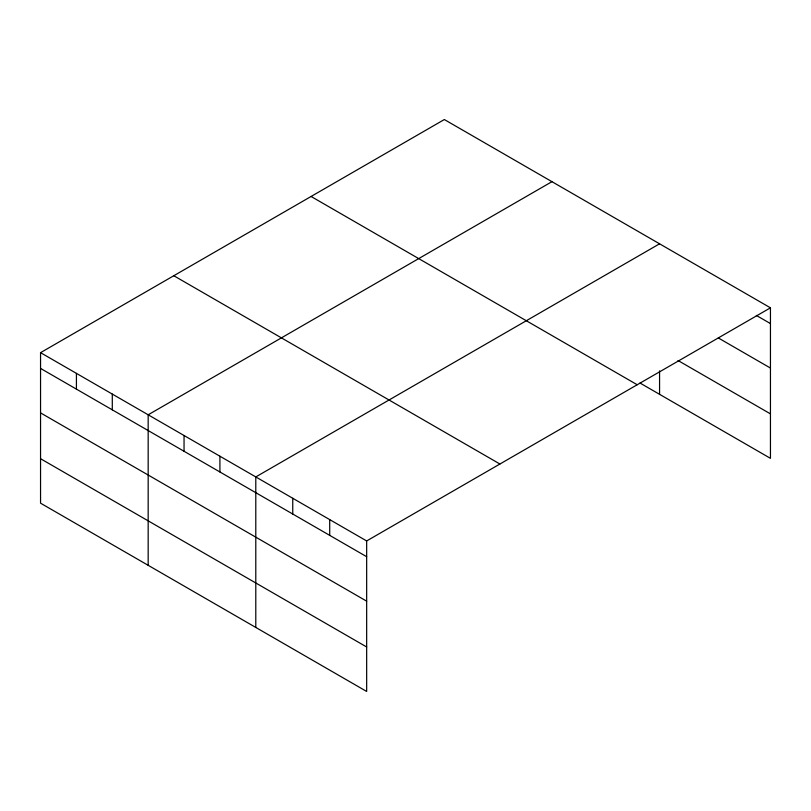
<?xml version="1.0" encoding="UTF-8"?>
<svg xmlns="http://www.w3.org/2000/svg" width="811" height="811" viewBox="0 0 811 811"><rect width="100%" height="100%" fill="white"/><g stroke="black" fill="none" stroke-linecap="round" stroke-linejoin="round"><path stroke-width="1.22" d="M770.45 307.825L444.337 119.541L40.55 352.663L40.55 503.175L366.663 691.459L366.663 540.947L770.45 307.825L770.45 458.337L640.001 383.025M551.956 181.674L148.17 414.796L148.17 565.308M659.566 243.807L255.789 476.929L255.789 627.44M756.318 315.418L770.45 323.579M718.272 337.923L770.45 368.052M678.047 360.52L770.45 413.863M311.089 196.475L637.203 384.749M173.797 275.73L499.911 464.014M40.55 352.663L366.663 540.947M40.55 368.417L366.663 556.701M40.55 412.89L366.663 601.174M40.55 458.712L366.663 646.985M659.566 370.85L659.566 394.318M329.712 519.608L329.712 535.361M292.751 498.268L292.751 514.022M219.913 456.218L219.913 471.972M184.046 435.507L184.046 451.261M112.293 394.085L112.293 409.839M76.427 373.374L76.427 389.128"/></g></svg>
